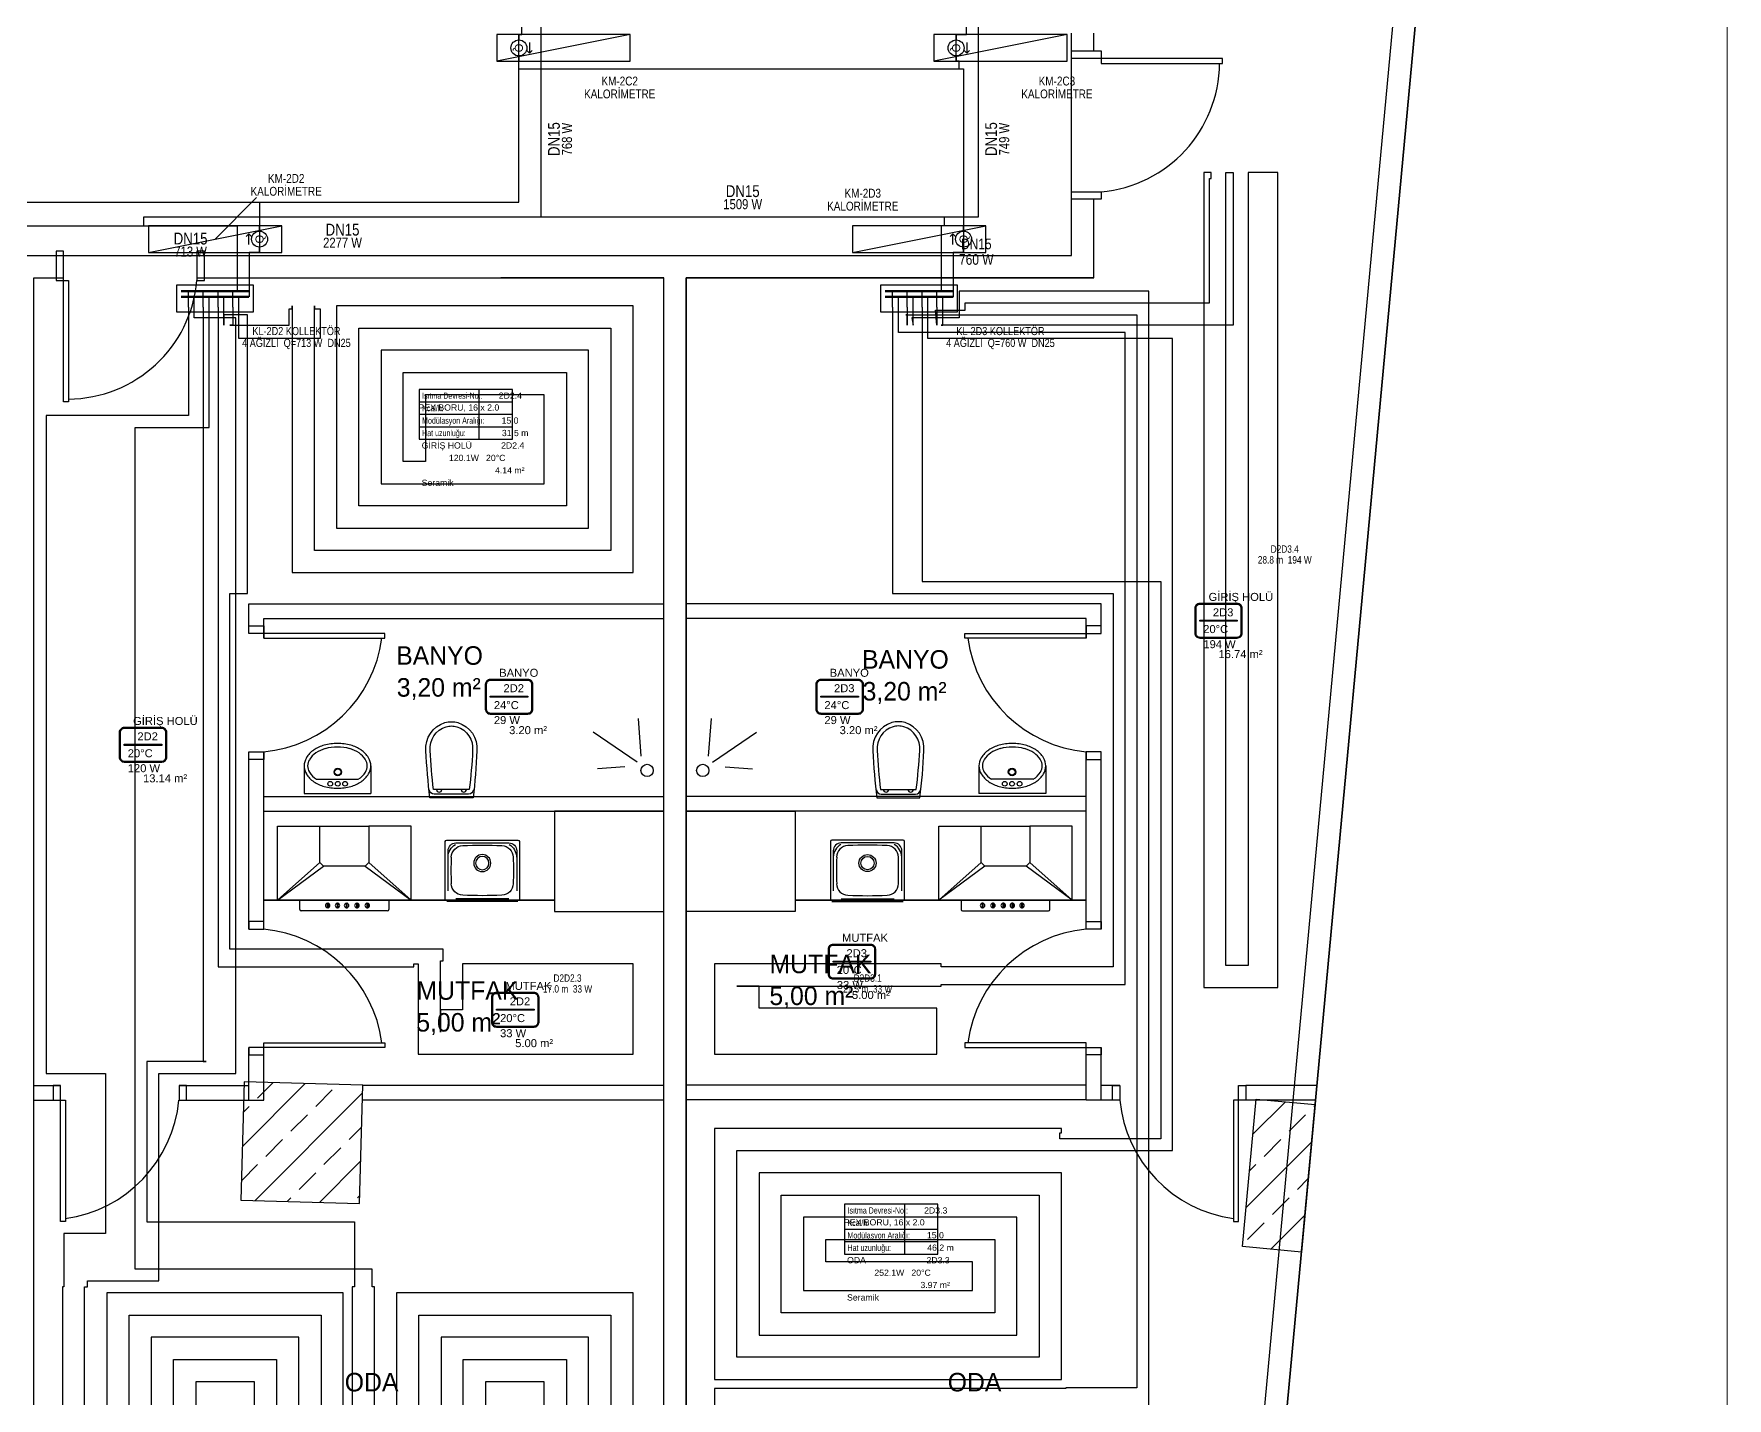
# Model space of a CAD drawing. Header units: centimetres. Extents: x 247996 to 315152, y -468471 to -440326.
# Drawn here: x 287902 to 289044, y -445002 to -444081 of the extents above; entities that cross this region are included whole.
import ezdxf
from ezdxf.enums import TextEntityAlignment as Align

# ---------------------------------------------------------------- set-up
doc = ezdxf.new("R2010")
doc.units = ezdxf.units.CM
doc.linetypes.add('ISITMA DONUS HATTI', pattern=[1.66, 1.57, -0.02, -0.07])
for name, color, linetype, lineweight in [('SCOTT-ANTED', 144, 'Continuous', 0), ('SCOTT-MTY-ISITMA-CAP', 41, 'Continuous', 30), ('SCOTT-MTY-ISITMA-DONUS-BORU', 30, 'ISITMA DONUS HATTI', 30), ('SCOTT-MTY-ISITMA-GIDIS-BORU', 10, 'Continuous', 30)]:
    doc.layers.add(name, color=color, linetype=linetype, lineweight=lineweight)
for name, color, linetype in [('SCOTT-MKDU0', 50, 'Continuous'), ('SCOTT-MTY-ISIKAYBIMAHAL', 2, 'Continuous'), ('SCOTT-MTY-KALORIMETRE', 6, 'Continuous'), ('SCOTT-MTY-KOLLETÖR', 7, 'Continuous'), ('SCOTT-MTY-PEX-BORU', 1, 'Continuous'), ('SCOTT-MTY-RADYATÖR', 2, 'Continuous'), ('SCOTT-MTY-SAYAC', 3, 'Continuous')]:
    doc.layers.add(name, color=color, linetype=linetype)
doc.styles.add('MtXpl_Comic_Sans_MS', font='comic.ttf')
doc.styles.add('MTYCAPLT', font='arial.ttf')
doc.styles.add('ROTAS', font='arial.ttf')

# ---------------------------------------------------------------- blocks, each defined once
blk = doc.blocks.new('T-DOLAP')
blk.add_line((-45, -9), (45, 9))
blk.add_lwpolyline([(-45, -9), (45, -9), (45, 9), (-45, 9)], close=True)
blk = doc.blocks.new('T-KALORIMETRE')
for p, q in [((-10, 0), (-6, 0)), ((6, 0), (10, 0))]:
    blk.add_line(p, q)
blk.add_lwpolyline([(-4, 8), (4, 8), (2, 10), (4, 8), (2, 6)])
blk.add_circle((0, 0), 6)
at = {"style": 'ROTAS'}
blk.add_text('Q', height=6, dxfattribs=at).set_placement((0, 0), align=Align.MIDDLE_CENTER)
blk = doc.blocks.new('MTY-ETIKET')
at = {"layer": 'SCOTT-MTY-RADYATÖR'}
for p, q in [((-7, 6), (8, 6)), ((2.69, 0), (2.69, 8)), ((-7, 4), (8, 4)), ((-7, 2), (8, 2))]:
    blk.add_line(p, q, dxfattribs=at)
blk.add_lwpolyline([(8, 0), (8, 8), (-7, 8), (-7, 0)], close=True, dxfattribs=at)
at = {"layer": 'SCOTT-MTY-RADYATÖR', "style": 'MTYCAPLT', "width": 0.65}
for s, p in [('Kcal/h:', (-6.5, 5)), ('Isıtma Devresi-No.:', (-6.5, 7)), ('Modülasyon Aralığı:', (-6.5, 3)), ('Hat uzunluğu:', (-6.5, 1))]:
    blk.add_text(s, height=1, rotation=360, dxfattribs=at).set_placement(p, align=Align.MIDDLE_LEFT)
at = {"layer": 'SCOTT-MTY-RADYATÖR', "color": 2, "style": 'MTYCAPLT', "width": 0.65}
for tag, p in [('BORU_001', (-7.07, 4.59)), ('YER_001', (2.9, 4.5))]:
    blk.add_attdef(tag, p, '', height=1, dxfattribs=at)
at = {"layer": 'SCOTT-MTY-RADYATÖR', "style": 'MTYCAPLT', "width": 0.65}
for tag, p in [('NO1_001', (5.8, 6.5)), ('AR_001', (6.25, 2.5)), ('UZ_001', (6.31, 0.51))]:
    blk.add_attdef(tag, p, '', height=1, rotation=360, dxfattribs=at)
blk = doc.blocks.new('MTY-RADYATOR MAHAL')
at = {"layer": 'SCOTT-MTY-ISIKAYBIMAHAL', "color": 2}
for points in [[(-35.7, 18.4), (-35.7, -18.4, 0.414214), (-28.2, -25.9), (28.2, -25.9, 0.414214), (35.7, -18.4), (35.7, 18.4, 0.414214), (28.2, 25.9), (-28.2, 25.9, 0.414214)], [(-34.2, 18.4), (-34.2, -18.4, 0.414214), (-28.2, -24.4), (28.2, -24.4, 0.414214), (34.2, -18.4), (34.2, 18.4, 0.414214), (28.2, 24.4), (-28.2, 24.4, 0.414214)]]:
    blk.add_lwpolyline(points, format="xyb", close=True, dxfattribs=at)
at = {"layer": 'SCOTT-MTY-ISIKAYBIMAHAL', "color": 4}
for points in [[(-35.2, 18.4), (-35.2, -18.4, 0.414214), (-28.2, -25.4), (28.2, -25.4, 0.414214), (35.2, -18.4), (35.2, 18.4, 0.414214), (28.2, 25.4), (-28.2, 25.4, 0.414214)], [(-34.7, 18.4), (-34.7, -18.4, 0.414214), (-28.2, -24.9), (28.2, -24.9, 0.414214), (34.7, -18.4), (34.7, 18.4, 0.414214), (28.2, 24.9), (-28.2, 24.9, 0.414214)]]:
    blk.add_lwpolyline(points, format="xyb", close=True, dxfattribs=at)
at = {"layer": 'SCOTT-MTY-ISIKAYBIMAHAL', "color": 2}
blk.add_lwpolyline([(-28.2, 0.8), (28.2, 0.8), (28.2, -0.8), (-28.2, -0.8)], close=True, dxfattribs=at)
at = {"layer": 'SCOTT-MTY-ISIKAYBIMAHAL', "color": 1, "style": 'MTYCAPLT', "width": 0.65}
for tag, p in [('MAHAL_001', (-14.9, 29.8)), ('NO_001', (-8.3, 6.7))]:
    blk.add_attdef(tag, p, '', height=12, rotation=360, dxfattribs=at)
at = {"layer": 'SCOTT-MTY-ISIKAYBIMAHAL', "color": 4, "style": 'MTYCAPLT', "width": 0.65}
for tag, p in [('DERECE_001', (-22.8, -18.5)), ('ISIKAYBI_001', (-22.7, -41.1))]:
    blk.add_attdef(tag, p, '', height=12, rotation=360, dxfattribs=at)
blk.add_attdef('ALAN', text='', height=12, rotation=360, dxfattribs=at).set_placement((0, -50), align=Align.MIDDLE_LEFT)

msp = doc.modelspace()

# ---------------------------------------------------------------- linework, layer by layer
at = {"layer": 'SCOTT-ANTED'}
msp.add_line((289044.2, -440326.5), (289044.2, -447826.5), dxfattribs=at)
at = {"layer": 'SCOTT-MKDU0', "color": 8, "ltscale": 0.03}
for p, q in [((288531.6, -447327.5), (288918.9, -443160.1)), ((288918.9, -443160.1), (288531.6, -447327.5)), ((288804.3, -444231), (288903.9, -443159.5)), ((288601.8, -444098), (288601.8, -444081)), ((288601.8, -444231), (288601.8, -444081)), ((288616.8, -444093), (288616.8, -444081)), ((288601.8, -444231), (288601.8, -444188)), ((288616.8, -444246), (288616.8, -444193)), ((287477.7, -444231), (288601.8, -444231)), ((287596.1, -444231), (287921.8, -444231)), ((288011.8, -444231), (288601.8, -444231)), ((288715.5, -445186.7), (288804.3, -444231)), ((287901.8, -445226.2), (287901.8, -444246)), ((287901.8, -444246), (287921.8, -444246)), ((287901.8, -445226.2), (287901.8, -444246)), ((287901.8, -445226.2), (287901.8, -444246)), ((288011.8, -444246), (288326.8, -444246)), ((288326.8, -444246), (288216.8, -444246)), ((288326.8, -445186.7), (288326.8, -444246)), ((288326.8, -444466), (288326.8, -444246)), ((288326.8, -444356), (288326.8, -444246)), ((288326.8, -445186.7), (288326.8, -444246)), ((288341.8, -444246), (288616.8, -444246)), ((288341.8, -445186.7), (288341.8, -444246)), ((288341.8, -445186.7), (288341.8, -444246)), ((288616.8, -444246), (288341.8, -444246)), ((288341.8, -444466), (288341.8, -444246)), ((288341.8, -444356), (288341.8, -444246)), ((288341.8, -444246), (288451.8, -444246)), ((288616.8, -444246), (288341.8, -444246)), ((288341.8, -444246), (288341.8, -445186.7)), ((288601.8, -444246), (288616.8, -444246)), ((288046.8, -444466), (288326.8, -444466)), ((288046.8, -444486), (288046.8, -444466)), ((288621.8, -444466), (288341.8, -444466)), ((288621.8, -444486), (288621.8, -444466)), ((288056.8, -444489.3), (288056.8, -444476)), ((288056.8, -444489.3), (288056.8, -444476)), ((288056.8, -444476), (288326.8, -444476)), ((288611.8, -444476), (288341.8, -444476)), ((288611.8, -444489.3), (288611.8, -444476)), ((288611.8, -444489.3), (288611.8, -444476)), ((288311.6, -444568.9), (288309.6, -444543.5)), ((288356.9, -444568.9), (288358.9, -444543.5)), ((288308.8, -444572.8), (288279.2, -444552.6)), ((288359.7, -444572.8), (288389.3, -444552.6)), ((288046.8, -444685.5), (288046.8, -444566)), ((288056.8, -444685.5), (288056.8, -444566)), ((288056.8, -444586), (288056.8, -444566)), ((288611.8, -444685.5), (288611.8, -444566)), ((288611.8, -444586), (288611.8, -444566)), ((288621.8, -444685.5), (288621.8, -444566)), ((288084.1, -444575.4), (288084.1, -444594.1)), ((288129.1, -444575.4), (288129.1, -444594.1)), ((288300.4, -444576), (288282, -444577.4)), ((288368.1, -444576), (288386.5, -444577.4)), ((288539.4, -444575.4), (288539.4, -444594.1)), ((288584.4, -444575.4), (288584.4, -444594.1)), ((288084.1, -444594.1), (288129.1, -444594.1)), ((288092.5, -444584.4), (288120.6, -444584.4)), ((288584.4, -444594.1), (288539.4, -444594.1)), ((288576, -444584.4), (288547.9, -444584.4)), ((288056.8, -444596), (288326.8, -444596)), ((288056.8, -444606), (288326.8, -444606)), ((288326.8, -444606), (288253.1, -444606)), ((288253.1, -444606), (288253.1, -444673.6)), ((288326.8, -444673.6), (288326.8, -444606)), ((288611.8, -444596), (288341.8, -444596)), ((288611.8, -444606), (288341.8, -444606)), ((288341.8, -444606), (288415.4, -444606)), ((288341.8, -444673.6), (288341.8, -444606)), ((288415.4, -444606), (288415.4, -444673.6)), ((288066.2, -444616), (288094.7, -444616)), ((288066.2, -444666), (288066.2, -444616)), ((288156.2, -444616), (288127.7, -444616)), ((288156.2, -444666), (288156.2, -444616)), ((288512.3, -444616), (288540.8, -444616)), ((288512.3, -444666), (288512.3, -444616)), ((288602.3, -444616), (288573.8, -444616)), ((288602.3, -444666), (288602.3, -444616)), ((288179.3, -444666), (288179.3, -444626.5)), ((288180.3, -444625.5), (288228.3, -444625.5)), ((288186.5, -444627.4), (288222.2, -444627.4)), ((288229.3, -444626.5), (288229.3, -444666)), ((288439.2, -444626.5), (288439.2, -444666)), ((288488.2, -444625.5), (288440.2, -444625.5)), ((288482.1, -444627.4), (288446.4, -444627.4)), ((288489.2, -444666), (288489.2, -444626.5)), ((288181.2, -444659.8), (288181.2, -444632.7)), ((288227.5, -444632.7), (288227.5, -444659.8)), ((288441.1, -444632.7), (288441.1, -444659.8)), ((288487.4, -444659.8), (288487.4, -444632.7)), ((288094.7, -444640.5), (288066.2, -444666)), ((288066.2, -444666), (288097.2, -444643)), ((288125.2, -444643), (288156.2, -444666)), ((288156.2, -444666), (288127.7, -444640.5)), ((288512.3, -444666), (288540.8, -444640.5)), ((288543.3, -444643), (288512.3, -444666)), ((288602.3, -444666), (288571.3, -444643)), ((288573.8, -444640.5), (288602.3, -444666)), ((288056.8, -444666), (288253.1, -444666)), ((288253.1, -444666), (288056.8, -444666)), ((288253.1, -444666), (288056.8, -444666)), ((288156.2, -444666), (288066.2, -444666)), ((288081.2, -444672.3), (288081.2, -444666)), ((288140.2, -444673.3), (288082.2, -444673.3)), ((288099.7, -444668), (288099.7, -444670.6)), ((288099.7, -444668), (288100.3, -444668)), ((288099.7, -444670.6), (288099.7, -444671.1)), ((288100.3, -444671.1), (288099.7, -444671.1)), ((288100.3, -444668), (288100.3, -444670.6)), ((288100.3, -444670.6), (288100.3, -444671.1)), ((288106.3, -444668), (288106.3, -444670.6)), ((288106.3, -444668), (288106.9, -444668)), ((288106.3, -444670.6), (288106.3, -444671.1)), ((288106.9, -444671.1), (288106.3, -444671.1)), ((288106.9, -444668), (288106.9, -444670.6)), ((288106.9, -444670.6), (288106.9, -444671.1)), ((288112.4, -444668), (288112.4, -444670.6)), ((288112.4, -444668), (288113, -444668)), ((288112.4, -444670.6), (288112.4, -444671.1)), ((288112.4, -444671.1), (288113, -444671.1)), ((288113, -444668), (288113, -444670.6)), ((288113, -444670.6), (288113, -444671.1)), ((288119.4, -444668), (288119.4, -444670.6)), ((288119.4, -444668), (288120, -444668)), ((288119.4, -444670.6), (288119.4, -444671.1)), ((288119.4, -444671.1), (288120, -444671.1)), ((288120, -444668), (288120, -444670.6)), ((288120, -444670.6), (288120, -444671.1)), ((288126.4, -444668), (288126.4, -444670.6)), ((288126.4, -444668), (288127, -444668)), ((288126.4, -444670.6), (288126.4, -444671.1)), ((288126.4, -444671.1), (288127, -444671.1)), ((288127, -444668), (288127, -444670.6)), ((288127, -444670.6), (288127, -444671.1)), ((288141.2, -444666), (288141.2, -444672.3)), ((288228.3, -444667), (288180.3, -444667)), ((288222.2, -444665.1), (288186.5, -444665.1)), ((288253.1, -444673.6), (288326.8, -444673.6)), ((288415.4, -444673.6), (288341.8, -444673.6)), ((288611.8, -444666), (288415.4, -444666)), ((288415.4, -444666), (288611.8, -444666)), ((288415.4, -444666), (288611.8, -444666)), ((288440.2, -444667), (288488.2, -444667)), ((288446.4, -444665.1), (288482.1, -444665.1)), ((288512.3, -444666), (288602.3, -444666)), ((288527.3, -444666), (288527.3, -444672.3)), ((288528.3, -444673.3), (288586.3, -444673.3)), ((288541.5, -444668), (288541.5, -444670.6)), ((288542.1, -444668), (288541.5, -444668)), ((288541.5, -444670.6), (288541.5, -444671.1)), ((288542.1, -444671.1), (288541.5, -444671.1)), ((288542.1, -444668), (288542.1, -444670.6)), ((288542.1, -444670.6), (288542.1, -444671.1)), ((288548.5, -444668), (288548.5, -444670.6)), ((288549.1, -444668), (288548.5, -444668)), ((288548.5, -444670.6), (288548.5, -444671.1)), ((288549.1, -444671.1), (288548.5, -444671.1)), ((288549.1, -444668), (288549.1, -444670.6)), ((288549.1, -444670.6), (288549.1, -444671.1)), ((288555.5, -444668), (288555.5, -444670.6)), ((288556.1, -444668), (288555.5, -444668)), ((288555.5, -444670.6), (288555.5, -444671.1)), ((288556.1, -444671.1), (288555.5, -444671.1)), ((288556.1, -444668), (288556.1, -444670.6)), ((288556.1, -444670.6), (288556.1, -444671.1)), ((288561.6, -444668), (288561.6, -444670.6)), ((288562.2, -444668), (288561.6, -444668)), ((288561.6, -444670.6), (288561.6, -444671.1)), ((288561.6, -444671.1), (288562.2, -444671.1)), ((288562.2, -444668), (288562.2, -444670.6)), ((288562.2, -444670.6), (288562.2, -444671.1)), ((288568.2, -444668), (288568.2, -444670.6)), ((288568.8, -444668), (288568.2, -444668)), ((288568.2, -444670.6), (288568.2, -444671.1)), ((288568.2, -444671.1), (288568.8, -444671.1)), ((288568.8, -444668), (288568.8, -444670.6)), ((288568.8, -444670.6), (288568.8, -444671.1)), ((288587.3, -444672.3), (288587.3, -444666)), ((288046.8, -444801), (288046.8, -444765.5)), ((288056.8, -444801), (288056.8, -444762.2)), ((288611.8, -444801), (288611.8, -444762.2)), ((288621.8, -444801), (288621.8, -444765.5)), ((288043.7, -444788.5), (288041.4, -444868.5)), ((288123.7, -444790.8), (288043.7, -444788.5)), ((287901.8, -444791), (287919.7, -444791)), ((287999.7, -444791), (288046.8, -444791)), ((288042.5, -444832.2), (288084.9, -444789.7)), ((288050.8, -444868.8), (288123.5, -444796)), ((288052.6, -444799.6), (288063.1, -444789.1)), ((288091.9, -444805.2), (288103.1, -444793.9)), ((288121.4, -444870.8), (288123.7, -444790.8)), ((288123.7, -444790.8), (288326.8, -444790.8)), ((288611.8, -444790.8), (288341.8, -444790.8)), ((288634.4, -444791), (288621.8, -444791)), ((288717.2, -444899.8), (288726.4, -444800.2)), ((288767.3, -444791), (288719.4, -444791)), ((288726.4, -444800.2), (288766.3, -444803.9)), ((287901.8, -444801), (287923, -444801)), ((287999.7, -444801), (288056.8, -444801)), ((288043.1, -444809), (288047, -444805.2)), ((288075.1, -444822), (288086.3, -444810.8)), ((288123.7, -444800.8), (288326.8, -444800.8)), ((288611.8, -444800.8), (288341.8, -444800.8)), ((288634.4, -444801), (288611.8, -444801)), ((288766.8, -444801), (288719.4, -444801)), ((288724.2, -444823.9), (288746.1, -444802)), ((288748.6, -444822), (288759.8, -444810.8)), ((288766.3, -444803.9), (288757, -444903.5)), ((288765.4, -444805.2), (288766.2, -444804.4)), ((288114.4, -444827.6), (288122.9, -444819.1)), ((288058.2, -444838.9), (288069.5, -444827.6)), ((288097.5, -444844.5), (288108.8, -444833.2)), ((288719.6, -444873.4), (288763.9, -444829.1)), ((288731.8, -444838.9), (288743, -444827.6)), ((288041.8, -444855.3), (288052.6, -444844.5)), ((288094.4, -444870), (288122.2, -444842.2)), ((288721.9, -444848.7), (288726.1, -444844.5)), ((288080.7, -444861.3), (288091.9, -444850.1)), ((288754.2, -444861.3), (288761.6, -444853.9)), ((288041.4, -444868.5), (288121.4, -444870.8)), ((288072.6, -444869.4), (288075.1, -444866.9)), ((288120, -444866.9), (288121.6, -444865.3)), ((288737.4, -444878.1), (288748.6, -444866.9)), ((288736.4, -444901.6), (288759.3, -444878.6)), ((288720.5, -444895), (288731.8, -444883.8)), ((288757, -444903.5), (288717.2, -444899.8))]:
    msp.add_line(p, q, dxfattribs=at)
for points in [[(288601.8, -444098), (288601.8, -444093), (288621.8, -444093), (288621.8, -444098), (288601.8, -444098)], [(288601.8, -444098), (288601.8, -444093), (288621.8, -444093), (288621.8, -444098), (288601.8, -444098)], [(288601.8, -444098), (288601.8, -444093), (288621.8, -444093), (288621.8, -444098), (288601.8, -444098)], [(288601.8, -444193), (288601.8, -444188), (288621.8, -444188), (288621.8, -444193), (288601.8, -444193)], [(288601.8, -444193), (288601.8, -444188), (288621.8, -444188), (288621.8, -444193), (288601.8, -444193)], [(288601.8, -444193), (288601.8, -444188), (288621.8, -444188), (288621.8, -444193), (288601.8, -444193)], [(287921.8, -444228), (287916.8, -444228), (287916.8, -444248), (287921.8, -444248), (287921.8, -444228)], [(287921.8, -444228), (287916.8, -444228), (287916.8, -444248), (287921.8, -444248), (287921.8, -444228)], [(287921.8, -444228), (287916.8, -444228), (287916.8, -444248), (287921.8, -444248), (287921.8, -444228)], [(288016.8, -444228), (288011.8, -444228), (288011.8, -444248), (288016.8, -444248), (288016.8, -444228)], [(288016.8, -444228), (288011.8, -444228), (288011.8, -444248), (288016.8, -444248), (288016.8, -444228)], [(288016.8, -444228), (288011.8, -444228), (288011.8, -444248), (288016.8, -444248), (288016.8, -444228)], [(288046.8, -444486), (288046.8, -444481), (288056.8, -444481), (288056.8, -444486), (288046.8, -444486)], [(288621.8, -444486), (288621.8, -444481), (288611.8, -444481), (288611.8, -444486), (288621.8, -444486)], [(288046.8, -444571), (288046.8, -444566), (288056.8, -444566), (288056.8, -444571), (288046.8, -444571)], [(288621.8, -444571), (288621.8, -444566), (288611.8, -444566), (288611.8, -444571), (288621.8, -444571)], [(288046.8, -444680.5), (288046.8, -444685.5), (288056.8, -444685.5), (288056.8, -444680.5), (288046.8, -444680.5)], [(288621.8, -444680.5), (288621.8, -444685.5), (288611.8, -444685.5), (288611.8, -444680.5), (288621.8, -444680.5)], [(288046.8, -444765.5), (288046.8, -444770.5), (288056.8, -444770.5), (288056.8, -444765.5), (288046.8, -444765.5)], [(288621.8, -444765.5), (288621.8, -444770.5), (288611.8, -444770.5), (288611.8, -444765.5), (288621.8, -444765.5)], [(287919.7, -444791), (287914.7, -444791), (287914.7, -444801), (287919.7, -444801), (287919.7, -444791)], [(288004.7, -444791), (287999.7, -444791), (287999.7, -444801), (288004.7, -444801), (288004.7, -444791)], [(288629.4, -444791), (288634.4, -444791), (288634.4, -444801), (288629.4, -444801), (288629.4, -444791)], [(288714.4, -444791), (288719.4, -444791), (288719.4, -444801), (288714.4, -444801), (288714.4, -444791)]]:
    msp.add_lwpolyline(points, dxfattribs=at)
for points in [[(288621.8, -444098), (288621.8, -444101.4), (288703.6, -444101.4), (288703.6, -444098)], [(288621.8, -444098), (288621.8, -444101.4), (288703.6, -444101.4), (288703.6, -444098)], [(288621.8, -444098), (288621.8, -444101.4), (288703.6, -444101.4), (288703.6, -444098)], [(287921.8, -444248), (287925.1, -444248), (287925.1, -444329.8), (287921.8, -444329.8)], [(287921.8, -444248), (287925.1, -444248), (287925.1, -444329.8), (287921.8, -444329.8)], [(287921.8, -444248), (287925.1, -444248), (287925.1, -444329.8), (287921.8, -444329.8)], [(288056.8, -444486), (288056.8, -444489.3), (288138.6, -444489.3), (288138.6, -444486)], [(288611.8, -444486), (288611.8, -444489.3), (288529.9, -444489.3), (288529.9, -444486)], [(288056.8, -444765.5), (288056.8, -444762.2), (288138.6, -444762.2), (288138.6, -444765.5)], [(288611.8, -444765.5), (288611.8, -444762.2), (288529.9, -444762.2), (288529.9, -444765.5)], [(287919.7, -444801), (287923, -444801), (287923, -444882.8), (287919.7, -444882.8)], [(288714.4, -444801), (288711.1, -444801), (288711.1, -444882.8), (288714.4, -444882.8)]]:
    msp.add_lwpolyline(points, close=True, dxfattribs=at)
for points in [[(288168.9, -444597, -0.01664), (288166.3, -444565.2, -0.351622), (288179, -444546.2, -0.068714), (288183.5, -444545.6, -0.068714), (288187.9, -444546.2, -0.351622), (288200.7, -444565.2, -0.01664), (288198.1, -444597)], [(288171.4, -444591.4, -0.016866), (288169.1, -444565, -0.351778), (288179.9, -444549, -0.068022), (288183.5, -444548.5, -0.068022), (288187.1, -444549, -0.351778), (288197.8, -444565, -0.016866), (288195.5, -444591.4)], [(288499.6, -444597, 0.01664), (288502.3, -444565.2, 0.351622), (288489.5, -444546.2, 0.068714), (288485, -444545.6, 0.068714), (288480.6, -444546.2, 0.351622), (288467.8, -444565.2, 0.01664), (288470.5, -444597)], [(288497.1, -444591.4, 0.016866), (288499.4, -444565, 0.351778), (288488.7, -444549, 0.068022), (288485, -444548.5, 0.068022), (288481.4, -444549, 0.351778), (288470.7, -444565, 0.016866), (288473, -444591.4)]]:
    msp.add_lwpolyline(points, format="xyb", close=True, dxfattribs=at)
for points in [[(288198.3, -444591.5, -0.389191), (288195, -444594.6), (288183.5, -444594.6), (288171.9, -444594.6, -0.389191), (288168.6, -444591.5, -0.389191)], [(288470.2, -444591.5, 0.389191), (288473.5, -444594.6), (288485, -444594.6), (288496.6, -444594.6, 0.389191), (288499.9, -444591.5, 0.389191)]]:
    msp.add_lwpolyline(points, format="xyb", dxfattribs=at)
for centre, radius in [((288106.8, -444579.5), 2.52), ((288106.8, -444579.5), 2.12), ((288315.5, -444578.5, 51), 4.14), ((288353, -444578.5, 51), 4.14), ((288561.7, -444579.5), 2.52), ((288561.7, -444579.5), 2.12), ((288101.7, -444587.5), 1.56), ((288106.8, -444587.5), 1.56), ((288111.7, -444587.5), 1.56), ((288556.8, -444587.5), 1.56), ((288561.7, -444587.5), 1.56), ((288566.8, -444587.5), 1.56)]:
    msp.add_circle(centre, radius, dxfattribs=at)
for centre, radius, start, end in [((288614.1, -444100.8), 87.6, 275.0191, 359.6313), ((288614.1, -444100.8), 87.6, 275.0191, 359.6313), ((288614.1, -444100.8), 87.6, 275.0191, 359.6313), ((287924.5, -444240.3), 87.6, 270.3687, 354.9809), ((287924.5, -444240.3), 87.6, 270.3687, 354.9809), ((287924.5, -444240.3), 87.6, 270.3687, 354.9809), ((288048.5, -444477.4), 88.9, 275.3081, 352.3253), ((288620, -444477.4), 88.9, 187.6747, 264.6919), ((288106.6, -444593.8), 33.5, 90, 105.5176), ((288106.6, -444593.8), 33.5, 74.4824, 90), ((288561.9, -444593.8), 33.5, 90, 105.5176), ((288561.9, -444593.8), 33.5, 74.4824, 90), ((288094.4, -444575.4), 10.3, 148.2866, 180), ((288100.2, -444579), 17.2, 123.8347, 148.2866), ((288094.4, -444575.4), 7.93, 148.2866, 180), ((288100.2, -444579), 14.8, 123.8347, 148.2866), ((288104.1, -444584.7), 24.1, 105.5176, 123.8347), ((288104.1, -444584.7), 21.7, 105.5176, 123.8347), ((288106.6, -444593.8), 31.1, 90, 105.5176), ((288106.6, -444593.8), 31.1, 74.4824, 90), ((288109.1, -444584.7), 21.7, 56.1653, 74.4824), ((288109.1, -444584.7), 24.1, 56.1653, 74.4824), ((288112.9, -444579), 14.8, 31.7134, 56.1653), ((288112.9, -444579), 17.2, 31.7134, 56.1653), ((288118.8, -444575.4), 7.93, 0, 31.7134), ((288118.8, -444575.4), 10.3, 0, 31.7134), ((288549.7, -444575.4), 10.3, 148.2866, 180), ((288555.6, -444579), 17.2, 123.8347, 148.2866), ((288549.7, -444575.4), 7.93, 148.2866, 180), ((288555.6, -444579), 14.8, 123.8347, 148.2866), ((288559.4, -444584.7), 24.1, 105.5176, 123.8347), ((288559.4, -444584.7), 21.7, 105.5176, 123.8347), ((288561.9, -444593.8), 31.1, 90, 105.5176), ((288561.9, -444593.8), 31.1, 74.4824, 90), ((288564.4, -444584.7), 21.7, 56.1653, 74.4824), ((288564.4, -444584.7), 24.1, 56.1653, 74.4824), ((288568.3, -444579), 14.8, 31.7134, 56.1653), ((288568.3, -444579), 17.2, 31.7134, 56.1653), ((288574.1, -444575.4), 7.93, 0, 31.7134), ((288574.1, -444575.4), 10.3, 0, 31.7134), ((288094.4, -444575.4), 10.3, 180, 211.7134), ((288100.2, -444571.8), 17.2, 211.7134, 236.1653), ((288094.4, -444575.4), 7.93, 180, 211.7134), ((288100.2, -444571.8), 14.8, 211.7134, 238.6233), ((288112.9, -444571.8), 14.8, 301.3767, 328.2866), ((288112.9, -444571.8), 17.2, 303.8347, 328.2866), ((288118.8, -444575.4), 7.93, 328.2866, 0), ((288118.8, -444575.4), 10.3, 328.2866, 0), ((288549.7, -444575.4), 10.3, 180, 211.7134), ((288555.6, -444571.8), 17.2, 211.7134, 236.1653), ((288549.7, -444575.4), 7.93, 180, 211.7134), ((288555.6, -444571.8), 14.8, 211.7134, 238.6233), ((288568.3, -444571.8), 14.8, 301.3767, 328.2866), ((288568.3, -444571.8), 17.2, 303.8347, 328.2866), ((288574.1, -444575.4), 7.93, 328.2866, 0), ((288574.1, -444575.4), 10.3, 328.2866, 0), ((288104.1, -444566.1), 24.1, 236.1653, 254.4824), ((288106.6, -444557), 33.5, 254.4824, 270), ((288106.6, -444557), 33.5, 270, 285.5176), ((288109.1, -444566.1), 24.1, 285.5176, 303.8347), ((288175.2, -444591.4), 1.78, 180, 0), ((288191.8, -444591.4), 1.78, 180, 0), ((288476.7, -444591.4), 1.78, 180, 0), ((288493.3, -444591.4), 1.78, 180, 0), ((288559.4, -444566.1), 24.1, 236.1653, 254.4824), ((288561.9, -444557), 33.5, 254.4824, 270), ((288561.9, -444557), 33.5, 270, 285.5176), ((288564.4, -444566.1), 24.1, 285.5176, 303.8347), ((288082.2, -444672.3), 1, 180, 270), ((288100, -444669.6), 1.54, 100.5754, 259.4621), ((288100, -444669.6), 1.54, 282.6235, 77.3767), ((288106.6, -444669.6), 1.54, 100.5754, 259.4621), ((288106.6, -444669.6), 1.54, 282.6235, 77.3767), ((288112.7, -444669.6), 1.54, 100.5754, 259.4621), ((288112.7, -444669.6), 1.54, 282.6235, 77.3767), ((288119.7, -444669.6), 1.54, 100.5754, 259.4621), ((288119.7, -444669.6), 1.54, 282.6235, 77.3767), ((288126.7, -444669.6), 1.54, 100.5754, 259.4621), ((288126.7, -444669.6), 1.54, 282.6235, 77.3767), ((288140.2, -444672.3), 1, 270, 0), ((288528.3, -444672.3), 1, 180, 270), ((288541.8, -444669.6), 1.54, 102.6233, 257.3765), ((288541.8, -444669.6), 1.54, 280.5379, 79.4246), ((288548.8, -444669.6), 1.54, 102.6233, 257.3765), ((288548.8, -444669.6), 1.54, 280.5379, 79.4246), ((288555.8, -444669.6), 1.54, 102.6233, 257.3765), ((288555.8, -444669.6), 1.54, 280.5379, 79.4246), ((288561.9, -444669.6), 1.54, 102.6233, 257.3765), ((288561.9, -444669.6), 1.54, 280.5379, 79.4246), ((288568.5, -444669.6), 1.54, 102.6233, 257.3765), ((288568.5, -444669.6), 1.54, 280.5379, 79.4246), ((288586.3, -444672.3), 1, 270, 0), ((288048.5, -444774.1), 88.9, 7.6747, 84.6919), ((288620, -444774.1), 88.9, 95.3081, 172.3253), ((287911.1, -444792.7), 88.9, 277.6747, 354.6919), ((288723, -444792.7), 88.9, 185.3081, 262.3253)]:
    msp.add_arc(centre, radius, start, end, dxfattribs=at)
at = {"layer": 'SCOTT-MKDU0', "color": 8, "ltscale": 0.03, "extrusion": (0, 0, -1)}
for centre, major_axis, start_param, end_param in [((288180.3, -444626.5), (0.707, 0.707), 3.926991, 5.497787), ((288186.5, -444632.7), (-3.75, 3.75), 5.497787, 7.068583), ((288191.3, -444637.2), (-7.14, 7.14), 5.524757, 6.541187), ((288204.3, -444961.2), (332.3, 0), 4.67265, 4.752129), ((288222.2, -444632.7), (3.75, 3.75), -0.785398, 0.785398), ((288217.3, -444637.2), (7.14, 7.14), -0.258001, 0.758428), ((288228.3, -444626.5), (0.707, 0.707), -0.785398, 0.785398), ((288515.6, -444646), (-234.9, 234.9), 5.470817, 5.524757), ((288191.4, -444637.2), (-5.66, 5.66), 5.524757, 7.028844), ((288204.3, -444641), (-4.07, 4.07), 3.926991, 10.210176), ((288204.3, -444641), (-3.18, 3.18), 3.926991, 10.210176), ((288217.2, -444637.2), (-5.66, 5.66), 0.825137, 2.329224), ((287893.1, -444646), (234.9, 234.9), 0.758428, 0.812368), ((288191.4, -444654.7), (5.66, 5.66), 2.395934, 3.900021), ((288204.3, -444330.7), (332.3, 0), 1.531058, 1.610536), ((288217.2, -444654.7), (5.66, 5.66), 0.812368, 2.316455)]:
    msp.add_ellipse(centre, major_axis=major_axis, ratio=1, start_param=start_param, end_param=end_param, dxfattribs=at)
at = {"layer": 'SCOTT-MKDU0', "color": 8, "ltscale": 0.03}
for centre, major_axis, start_param, end_param in [((288440.2, -444626.5), (-0.707, 0.707), -0.785398, 0.785398), ((288446.4, -444632.7), (-3.75, 3.75), -0.785398, 0.785398), ((288451.2, -444637.2), (-7.14, 7.14), -0.258001, 0.758428), ((288464.2, -444961.2), (-332.3, 0), 4.67265, 4.752129), ((288482.1, -444632.7), (3.75, 3.75), 5.497787, 7.068583), ((288477.2, -444637.2), (7.14, 7.14), 5.524757, 6.541187), ((288488.2, -444626.5), (-0.707, 0.707), 3.926991, 5.497787), ((288775.5, -444646), (-234.9, 234.9), 0.758428, 0.812368), ((288451.3, -444637.2), (5.66, 5.66), 0.825137, 2.329224), ((288464.2, -444641), (4.07, 4.07), 3.926991, 10.210176), ((288464.2, -444641), (3.18, 3.18), 3.926991, 10.210176), ((288477.1, -444637.2), (5.66, 5.66), 5.524757, 7.028844), ((288153, -444646), (234.9, 234.9), 5.470817, 5.524757), ((288451.3, -444654.7), (-5.66, 5.66), 0.812368, 2.316455), ((288464.2, -444330.7), (-332.3, 0), 1.531058, 1.610536), ((288477.1, -444654.7), (-5.66, 5.66), 2.395934, 3.900021)]:
    msp.add_ellipse(centre, major_axis=major_axis, ratio=1, start_param=start_param, end_param=end_param, dxfattribs=at)
for points, invisible_edges in [([(288127.7, -444640.5), (288094.7, -444640.5), (288094.7, -444616), (288127.7, -444616)], 1), ([(288540.8, -444616), (288573.8, -444616), (288573.8, -444640.5), (288540.8, -444640.5)], 4), ([(288094.7, -444640.5), (288127.7, -444640.5), (288125.2, -444643), (288097.2, -444643)], 1), ([(288571.3, -444643), (288543.3, -444643), (288540.8, -444640.5), (288573.8, -444640.5)], 4)]:
    msp.add_3dface(points, dxfattribs=dict(at, invisible_edges=invisible_edges))
at = {"layer": 'SCOTT-MTY-ISITMA-DONUS-BORU'}
for points in [[(288229, -444082), (288231, -444082), (288231, -444052)], [(288524, -444082), (288531, -444082), (288531, -444052)], [(288229, -444100), (288229, -444082)], [(288524, -444100), (288524, -444082)], [(288229, -444105), (288229, -444100)], [(288526, -444105), (288526, -444100), (288524, -444100)], [(288054, -444195), (288229, -444195), (288229, -444105)], [(288229, -444105), (288526, -444105)], [(288526, -444105), (288529, -444105), (288529, -444211)], [(287636, -444195), (288054, -444195)], [(288054, -444195), (288054, -444211)], [(288054, -444211), (288054, -444229)], [(288529, -444211), (288529, -444229)], [(288054, -444229), (288047, -444229), (288047, -444259)], [(288529, -444229), (288522, -444229), (288522, -444259)], [(288010, -444266), (288010, -444259)], [(288020, -444266), (288020, -444259)], [(288030, -444266), (288030, -444259)], [(288040, -444266), (288040, -444259)], [(288485, -444266), (288485, -444259)], [(288495, -444266), (288495, -444259)], [(288505, -444266), (288505, -444259)], [(288515, -444266), (288515, -444259)]]:
    msp.add_lwpolyline(points, dxfattribs=at)
at = {"layer": 'SCOTT-MTY-ISITMA-DONUS-BORU', "const_width": 1.6}
for points in [[(288001, -444259), (288047, -444259)], [(288476, -444259), (288522, -444259)]]:
    msp.add_lwpolyline(points, dxfattribs=at)
at = {"layer": 'SCOTT-MTY-ISITMA-GIDIS-BORU'}
for points in [[(288244, -444082), (288244, -444056)], [(288539, -444082), (288539, -444056)], [(288244, -444100), (288244, -444082)], [(288539, -444100), (288539, -444082)], [(288244, -444205), (288244, -444100)], [(288516, -444205), (288539, -444205), (288539, -444100)], [(287976, -444211), (287976, -444205), (288244, -444205)], [(288244, -444205), (288516, -444205)], [(288516, -444205), (288516, -444211), (288514, -444211)], [(287651, -444211), (287976, -444211)], [(287976, -444211), (288039, -444211)], [(288039, -444211), (288039, -444229)], [(288514, -444211), (288514, -444229)], [(288039, -444229), (288039, -444255)], [(288514, -444229), (288514, -444255)], [(288006, -444266), (288006, -444255)], [(288016, -444266), (288016, -444255)], [(288026, -444266), (288026, -444255)], [(288036, -444266), (288036, -444255)], [(288481, -444266), (288481, -444255)], [(288491, -444266), (288491, -444255)], [(288501, -444266), (288501, -444255)], [(288511, -444266), (288511, -444255)]]:
    msp.add_lwpolyline(points, dxfattribs=at)
at = {"layer": 'SCOTT-MTY-ISITMA-GIDIS-BORU', "const_width": 1.6}
for points in [[(288001, -444255), (288047, -444255)], [(288476, -444255), (288522, -444255)]]:
    msp.add_lwpolyline(points, dxfattribs=at)
at = {"layer": 'SCOTT-MTY-KALORIMETRE'}
msp.add_line((288024, -444220), (288052, -444192), dxfattribs=at)
at = {"layer": 'SCOTT-MTY-KOLLETÖR'}
for points in [[(287998, -444269), (288050, -444269), (288050, -444251), (287998, -444251)], [(288473, -444269), (288525, -444269), (288525, -444251), (288473, -444251)]]:
    msp.add_lwpolyline(points, close=True, dxfattribs=at)
at = {"layer": 'SCOTT-MTY-PEX-BORU'}
for points in [[(288511, -444266), (288511, -444278), (288510, -444268), (288530, -444268), (288530, -444263), (288695, -444263), (288695, -444179), (288696, -444179), (288696, -444175), (288691, -444175), (288691, -444725), (288741, -444725), (288741, -444175), (288721, -444175), (288721, -444710), (288706, -444710), (288706, -444175), (288711, -444175), (288711, -444278), (288514, -444278), (288515, -444278), (288515, -444266)], [(288654, -445011), (288654, -444255), (288526, -444255), (288526, -444273), (288494, -444273), (288495, -444278), (288495, -444266)], [(288006, -444266), (288006, -444339), (287910, -444339), (287910, -444783), (287950, -444783), (287950, -444891), (287922, -444891), (287922, -444927), (287921, -444927), (287921, -444931), (287921, -445165)], [(287936, -445150), (287936, -444931), (287936, -444927), (287938, -444927), (287938, -444923), (287986, -444923), (287986, -444783), (288038, -444783), (288038, -444273), (288010, -444273), (288010, -444266)], [(288131.5, -445150), (288131.5, -444931), (288131.5, -444927), (288130, -444927), (288130, -444915), (287970, -444915), (287970, -444347), (288020, -444347), (288020, -444266)], [(288016, -444266), (288016, -444775), (288018, -444775), (287978, -444775), (287978, -444883), (288118, -444883), (288118, -444927), (288116.5, -444927), (288116.5, -444931), (288116.5, -445165)], [(288026, -444266), (288026, -444711), (288158, -444711), (288158, -444709), (288161, -444709), (288161, -444770), (288306, -444770), (288306, -444709), (288191, -444709), (288191, -444740), (288176, -444740), (288176, -444755), (288176, -444709), (288176, -444707), (288178, -444707), (288178, -444699), (288034, -444699), (288034, -444459), (288046, -444459), (288046, -444271), (288030, -444271), (288030, -444278), (288030, -444266)], [(288036, -444266), (288036, -444278), (288034, -444278), (288074, -444278), (288074, -444267), (288076, -444267), (288076, -444265), (288076, -444445), (288306, -444445), (288306, -444265), (288106, -444265), (288106, -444415), (288276, -444415), (288276, -444295), (288136, -444295), (288136, -444385), (288246, -444385), (288246, -444325), (288166, -444325), (288166, -444370), (288151, -444370), (288151, -444310), (288261, -444310), (288261, -444400), (288121, -444400), (288121, -444280), (288291, -444280), (288291, -444430), (288091, -444430), (288091, -444265), (288091, -444267), (288095, -444267), (288095, -444287), (288040, -444287), (288040, -444266)], [(288481, -444266), (288481, -444459), (288630, -444459), (288630, -444711), (288514, -444711), (288514, -444709), (288511, -444709), (288361, -444709), (288361, -444770), (288511, -444770), (288511, -444739), (288391, -444739), (288391, -444724), (288376, -444724), (288511, -444724), (288514, -444724), (288514, -444723), (288638, -444723), (288638, -444283), (288485, -444283), (288485, -444266)], [(288491, -444266), (288491, -444278), (288491, -444271), (288490, -444271), (288646, -444271), (288646, -444995), (288598, -444995), (288598, -444995.5), (288595, -444995.5), (288361, -444995.5), (288361, -445165)], [(288501, -444266), (288501, -444451), (288662, -444451), (288662, -444827), (288594, -444827), (288594, -444823), (288595, -444823), (288595, -444820), (288361, -444820), (288361, -444989.5), (288595, -444989.5), (288595, -444850), (288391, -444850), (288391, -444959.5), (288565, -444959.5), (288565, -444880), (288421, -444880), (288421, -444929.5), (288535, -444929.5), (288535, -444910), (288436, -444910), (288436, -444895), (288550, -444895), (288550, -444944.5), (288406, -444944.5), (288406, -444865), (288580, -444865), (288580, -444974.5), (288376, -444974.5), (288376, -444835), (288595, -444835), (288670, -444835), (288670, -444287), (288505, -444287), (288505, -444266)], [(288110.5, -445165), (288110.5, -444931), (287951, -444931), (287951, -445135)], [(288306, -445165), (288306, -444931), (288146.5, -444931), (288146.5, -445135)], [(287966, -445120), (287966, -444946), (288095.5, -444946), (288095.5, -445150)], [(288161.5, -445120), (288161.5, -444946), (288291, -444946), (288291, -445150)], [(288080.5, -445135), (288080.5, -444961), (287981, -444961), (287981, -445105)], [(288276, -445135), (288276, -444961), (288176.5, -444961), (288176.5, -445105)], [(287996, -445090), (287996, -444976), (288065.5, -444976), (288065.5, -445120)], [(288191.5, -445090), (288191.5, -444976), (288261, -444976), (288261, -445120)], [(288050.5, -445105), (288050.5, -444991), (288011, -444991), (288011, -445075)], [(288246, -445105), (288246, -444991), (288206.5, -444991), (288206.5, -445075)]]:
    msp.add_lwpolyline(points, dxfattribs=at)

# ---------------------------------------------------------------- block references
at = {"layer": 'SCOTT-MTY-ISIKAYBIMAHAL'}
ref = msp.add_blockref('MTY-RADYATOR MAHAL', (288701, -444477.5), dxfattribs=dict(at, xscale=0.45, yscale=0.45))
ref.add_attrib('DERECE_001', '20%%DC', (288690.7, -444485.8), dxfattribs={"height": 5.4, "rotation": 360, "style": 'MTYCAPLT'})
ref.add_attrib('MAHAL_001', 'GİRİŞ HOLÜ', (288694.3, -444464.1), dxfattribs={"height": 5.4, "rotation": 360, "style": 'MTYCAPLT'})
ref.add_attrib('ISIKAYBI_001', '194 W', (288690.8, -444496), dxfattribs={"height": 5.4, "rotation": 360, "style": 'MTYCAPLT'})
ref.add_attrib('NO_001', '2D3', (288697.2, -444474.5), dxfattribs={"height": 5.4, "rotation": 360, "style": 'MTYCAPLT'})
ref.add_attrib('ALAN', '16.74 m²', (288701, -444502.7), dxfattribs={"height": 5.4, "rotation": 360, "style": 'MTYCAPLT'})
ref = msp.add_blockref('MTY-RADYATOR MAHAL', (288222.4, -444528.8), dxfattribs=dict(at, xscale=0.45, yscale=0.45))
ref.add_attrib('DERECE_001', '24%%DC', (288212.1, -444537.1), dxfattribs={"height": 5.4, "rotation": 360, "style": 'MTYCAPLT'})
ref.add_attrib('MAHAL_001', 'BANYO', (288215.7, -444515.3), dxfattribs={"height": 5.4, "rotation": 360, "style": 'MTYCAPLT'})
ref.add_attrib('ISIKAYBI_001', '29 W', (288212.1, -444547.2), dxfattribs={"height": 5.4, "rotation": 360, "style": 'MTYCAPLT'})
ref.add_attrib('NO_001', '2D2', (288218.6, -444525.7), dxfattribs={"height": 5.4, "rotation": 360, "style": 'MTYCAPLT'})
ref.add_attrib('ALAN', '3.20 m²', (288222.4, -444554), dxfattribs={"height": 5.4, "rotation": 360, "style": 'MTYCAPLT'})
ref = msp.add_blockref('MTY-RADYATOR MAHAL', (288445.4, -444528.8), dxfattribs=dict(at, xscale=0.45, yscale=0.45))
ref.add_attrib('DERECE_001', '24%%DC', (288435.1, -444537.1), dxfattribs={"height": 5.4, "rotation": 360, "style": 'MTYCAPLT'})
ref.add_attrib('MAHAL_001', 'BANYO', (288438.7, -444515.3), dxfattribs={"height": 5.4, "rotation": 360, "style": 'MTYCAPLT'})
ref.add_attrib('ISIKAYBI_001', '29 W', (288435.1, -444547.2), dxfattribs={"height": 5.4, "rotation": 360, "style": 'MTYCAPLT'})
ref.add_attrib('NO_001', '2D3', (288441.6, -444525.7), dxfattribs={"height": 5.4, "rotation": 360, "style": 'MTYCAPLT'})
ref.add_attrib('ALAN', '3.20 m²', (288445.4, -444554), dxfattribs={"height": 5.4, "rotation": 360, "style": 'MTYCAPLT'})
ref = msp.add_blockref('MTY-RADYATOR MAHAL', (287975.4, -444561.2), dxfattribs=dict(at, xscale=0.45, yscale=0.45))
ref.add_attrib('DERECE_001', '20%%DC', (287965.1, -444569.6), dxfattribs={"height": 5.4, "rotation": 360, "style": 'MTYCAPLT'})
ref.add_attrib('MAHAL_001', 'GİRİŞ HOLÜ', (287968.7, -444547.8), dxfattribs={"height": 5.4, "rotation": 360, "style": 'MTYCAPLT'})
ref.add_attrib('ISIKAYBI_001', '120 W', (287965.1, -444579.7), dxfattribs={"height": 5.4, "rotation": 360, "style": 'MTYCAPLT'})
ref.add_attrib('NO_001', '2D2', (287971.6, -444558.2), dxfattribs={"height": 5.4, "rotation": 360, "style": 'MTYCAPLT'})
ref.add_attrib('ALAN', '13.14 m²', (287975.4, -444586.5), dxfattribs={"height": 5.4, "rotation": 360, "style": 'MTYCAPLT'})
ref = msp.add_blockref('MTY-RADYATOR MAHAL', (288453.7, -444707.5), dxfattribs=dict(at, xscale=0.45, yscale=0.45))
ref.add_attrib('DERECE_001', '20%%DC', (288443.4, -444715.8), dxfattribs={"height": 5.4, "rotation": 360, "style": 'MTYCAPLT'})
ref.add_attrib('MAHAL_001', 'MUTFAK', (288447, -444694.1), dxfattribs={"height": 5.4, "rotation": 360, "style": 'MTYCAPLT'})
ref.add_attrib('ISIKAYBI_001', '33 W', (288443.5, -444726), dxfattribs={"height": 5.4, "rotation": 360, "style": 'MTYCAPLT'})
ref.add_attrib('NO_001', '2D3', (288450, -444704.5), dxfattribs={"height": 5.4, "rotation": 360, "style": 'MTYCAPLT'})
ref.add_attrib('ALAN', '5.00 m²', (288453.7, -444732.7), dxfattribs={"height": 5.4, "rotation": 360, "style": 'MTYCAPLT'})
ref = msp.add_blockref('MTY-RADYATOR MAHAL', (288226.5, -444740), dxfattribs=dict(at, xscale=0.45, yscale=0.45))
ref.add_attrib('DERECE_001', '20%%DC', (288216.3, -444748.3), dxfattribs={"height": 5.4, "rotation": 360, "style": 'MTYCAPLT'})
ref.add_attrib('MAHAL_001', 'MUTFAK', (288219.9, -444726.6), dxfattribs={"height": 5.4, "rotation": 360, "style": 'MTYCAPLT'})
ref.add_attrib('ISIKAYBI_001', '33 W', (288216.3, -444758.5), dxfattribs={"height": 5.4, "rotation": 360, "style": 'MTYCAPLT'})
ref.add_attrib('NO_001', '2D2', (288222.8, -444737), dxfattribs={"height": 5.4, "rotation": 360, "style": 'MTYCAPLT'})
ref.add_attrib('ALAN', '5.00 m²', (288226.5, -444765.2), dxfattribs={"height": 5.4, "rotation": 360, "style": 'MTYCAPLT'})
at = {"layer": 'SCOTT-MTY-KALORIMETRE', "xscale": 0.9, "yscale": 0.9}
for p, rotation in [((288229, -444091), 270), ((288524, -444091), 270), ((288054, -444220), 90), ((288529, -444220), 90)]:
    msp.add_blockref('T-KALORIMETRE', p, dxfattribs=dict(at, rotation=rotation))
at = {"layer": 'SCOTT-MTY-PEX-BORU'}
ref = msp.add_blockref('MTY-ETIKET', (288191, -444355), dxfattribs=dict(at, xscale=4.2, yscale=4.2))
ref.add_attrib('UZ_001', '31.5 m', (288217.5, -444352.9), dxfattribs={"height": 4.2, "rotation": 360, "style": 'MTYCAPLT'})
ref.add_attrib('AR_001', '15.0', (288217.3, -444344.5), dxfattribs={"height": 4.2, "rotation": 360, "style": 'MTYCAPLT'})
ref.add_attrib('NO1_001', '2D2.4', (288215.4, -444327.7), dxfattribs={"height": 4.2, "rotation": 360, "style": 'MTYCAPLT'})
ref.add_attrib('BORU_001', 'PEX BORU, 16 x 2.0', (288161.3, -444335.7), dxfattribs={"height": 4.2, "style": 'MTYCAPLT'})
ref.add_attrib('MAHAL_001', 'GİRİŞ HOLÜ', (288163.4, -444361.3), dxfattribs={"height": 4.2, "style": 'MTYCAPLT'})
ref.add_attrib('NO_001', '2D2.4', (288217, -444361.3), dxfattribs={"height": 4.2, "style": 'MTYCAPLT'})
ref.add_attrib('DERECE_001', '20°C', (288206.8, -444369.7), dxfattribs={"height": 4.2, "style": 'MTYCAPLT'})
ref.add_attrib('KCAL/H:_001', '120.1W', (288181.8, -444369.7), dxfattribs={"height": 4.2, "style": 'MTYCAPLT'})
ref.add_attrib('ALAN_001', '4.14 m²', (288212.9, -444378.1), dxfattribs={"height": 4.2, "style": 'MTYCAPLT'})
ref.add_attrib('MALZEMECINSI_001', 'Seramik', (288163.4, -444386.5), dxfattribs={"height": 4.2, "style": 'MTYCAPLT'})
ref = msp.add_blockref('MTY-ETIKET', (288478, -444904.8), dxfattribs=dict(at, xscale=4.2, yscale=4.2))
ref.add_attrib('UZ_001', '46.2 m', (288504.5, -444902.6), dxfattribs={"height": 4.2, "rotation": 360, "style": 'MTYCAPLT'})
ref.add_attrib('AR_001', '15.0', (288504.3, -444894.2), dxfattribs={"height": 4.2, "rotation": 360, "style": 'MTYCAPLT'})
ref.add_attrib('NO1_001', '2D3.3', (288502.4, -444877.5), dxfattribs={"height": 4.2, "rotation": 360, "style": 'MTYCAPLT'})
ref.add_attrib('BORU_001', 'PEX BORU, 16 x 2.0', (288448.3, -444885.5), dxfattribs={"height": 4.2, "style": 'MTYCAPLT'})
ref.add_attrib('MAHAL_001', 'ODA', (288450.4, -444911), dxfattribs={"height": 4.2, "style": 'MTYCAPLT'})
ref.add_attrib('NO_001', '2D3.3', (288504, -444911.1), dxfattribs={"height": 4.2, "style": 'MTYCAPLT'})
ref.add_attrib('DERECE_001', '20°C', (288493.8, -444919.5), dxfattribs={"height": 4.2, "style": 'MTYCAPLT'})
ref.add_attrib('KCAL/H:_001', '252.1W', (288468.8, -444919.5), dxfattribs={"height": 4.2, "style": 'MTYCAPLT'})
ref.add_attrib('ALAN_001', '3.97 m²', (288499.9, -444927.8), dxfattribs={"height": 4.2, "style": 'MTYCAPLT'})
ref.add_attrib('MALZEMECINSI_001', 'Seramik', (288450.4, -444936.2), dxfattribs={"height": 4.2, "style": 'MTYCAPLT'})
at = {"layer": 'SCOTT-MTY-SAYAC', "rotation": 180}
for p in [(288259, -444091), (288554, -444091)]:
    msp.add_blockref('T-DOLAP', p, dxfattribs=at)
at = {"layer": 'SCOTT-MTY-SAYAC'}
for p in [(288024, -444220), (288499, -444220)]:
    msp.add_blockref('T-DOLAP', p, dxfattribs=at)

# ---------------------------------------------------------------- texts
at = {"layer": 'SCOTT-MKDU0', "color": 8, "ltscale": 0.03, "style": 'MtXpl_Comic_Sans_MS'}
for s, p in [('BANYO', (288146.2, -444507.2)), ('3,20 m²', (288146.6, -444528.7)), ('MUTFAK', (288159.9, -444733.2)), ('5,00 m²', (288159.8, -444754.7)), ('ODA', (288111.5, -444997.5))]:
    msp.add_text(s, height=12.5, dxfattribs=at).set_placement(p)
for s, p in [('BANYO', (288460.5, -444509.8)), ('3,20 m²', (288460.9, -444531.3)), ('MUTFAK', (288398.1, -444715.3)), ('5,00 m²', (288398, -444736.8)), ('ODA', (288518.3, -444997.5))]:
    msp.add_text(s, height=12.5, rotation=360, dxfattribs=at).set_placement(p)
at = {"layer": 'SCOTT-MTY-ISITMA-CAP', "style": 'ROTAS', "width": 0.8}
for s, height, p in [('DN15', 8, (288252.6, -444152.5)), ('768 W', 6.8, (288261.4, -444152.5)), ('DN15', 8, (288547.6, -444152.5)), ('749 W', 6.8, (288556.4, -444152.5))]:
    msp.add_text(s, height=height, rotation=90, dxfattribs=at).set_placement(p, align=Align.MIDDLE_CENTER)
for s, height, p in [('1509 W', 6.8, (288380, -444196.4)), ('DN15', 8, (288380, -444187.6)), ('DN15', 8, (288007.5, -444219.6)), ('DN15', 8, (288110, -444213.6)), ('713 W', 6.8, (288007.5, -444228.4)), ('2277 W', 6.8, (288110, -444222.4)), ('DN15', 7.2, (288537.6, -444223.2)), ('760 W', 7.2, (288537.6, -444233.7))]:
    msp.add_text(s, height=height, dxfattribs=at).set_placement(p, align=Align.MIDDLE_CENTER)
at = {"layer": 'SCOTT-MTY-KALORIMETRE', "style": 'ROTAS', "width": 0.8}
for s, p in [('KM-2C2', (288297, -444113.3)), ('KM-2C3', (288592, -444113.3)), ('KALORİMETRE', (288297, -444122)), ('KALORİMETRE', (288592, -444122)), ('KALORİMETRE', (288072, -444187.7)), ('KM-2D2', (288072, -444179)), ('KALORİMETRE', (288461, -444197.7)), ('KM-2D3', (288461, -444189))]:
    msp.add_text(s, height=6, dxfattribs=at).set_placement(p, align=Align.MIDDLE_CENTER)
at = {"layer": 'SCOTT-MTY-KOLLETÖR', "style": 'ROTAS', "width": 0.8}
for s, p in [('4 AĞIZLI  Q=713 W  DN25', (288078.9, -444290)), ('KL-2D2 KOLLEKTÖR', (288078.9, -444282)), ('4 AĞIZLI  Q=760 W  DN25', (288553.9, -444290)), ('KL-2D3 KOLLEKTÖR', (288553.9, -444282))]:
    msp.add_text(s, height=5.5, dxfattribs=at).set_placement(p, align=Align.MIDDLE_CENTER)
at = {"layer": 'SCOTT-MTY-PEX-BORU', "style": 'ROTAS', "width": 0.8}
for s, p in [('28.8 m  194 W', (288745.7, -444436.4)), ('D2D3.4', (288745.7, -444429.1)), ('D2D2.3', (288261.8, -444718.6)), ('D2D3.1', (288464.3, -444718.6)), ('17.0 m  33 W', (288261.8, -444725.9)), ('21.3 m  33 W', (288464.3, -444725.9))]:
    msp.add_text(s, height=5, dxfattribs=at).set_placement(p, align=Align.MIDDLE_CENTER)

doc.saveas('drawing.dxf')
